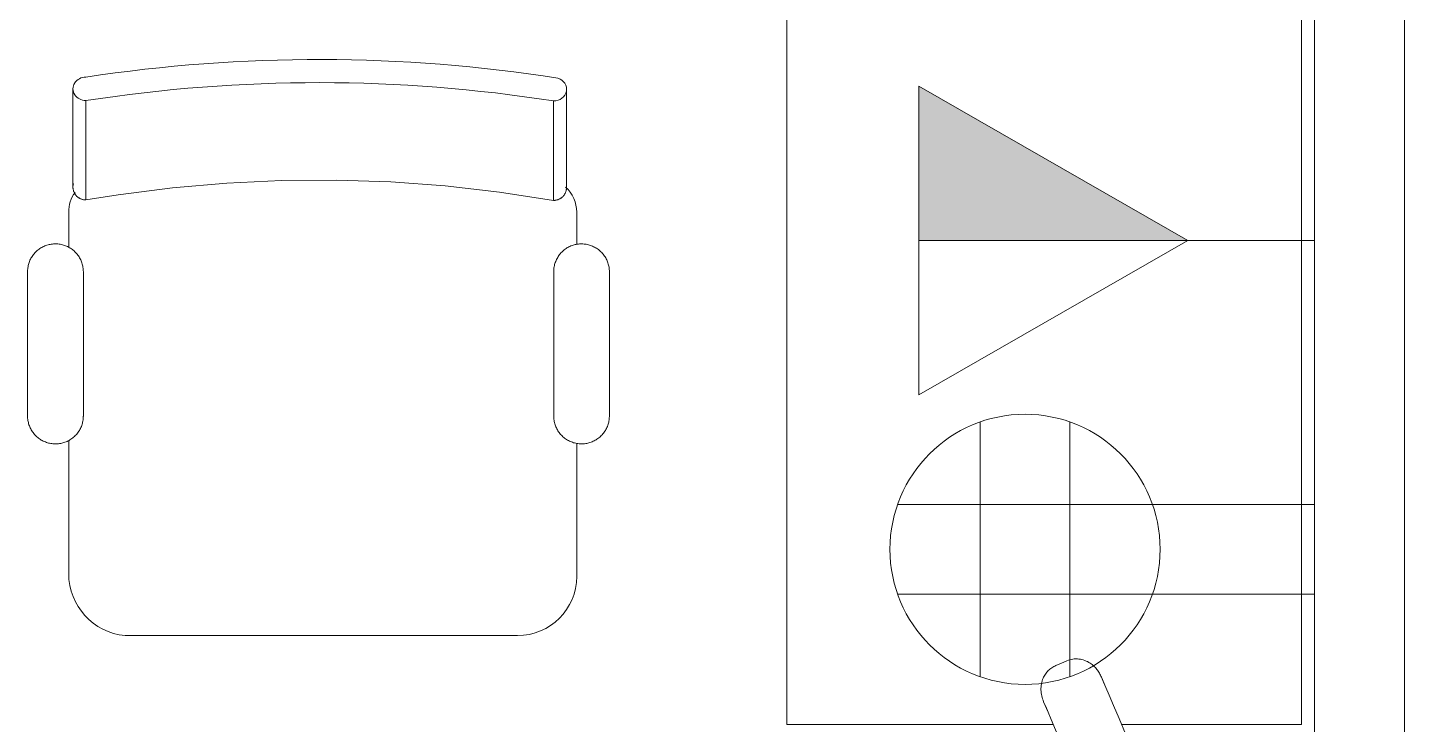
# Model space of a CAD drawing. Header units: inches. Extents: x 1 to 4637, y -664 to 702.
# Drawn here: x 1577.2 to 1630.8, y -344 to -316.9 of the extents above; entities that cross this region are included whole.
import ezdxf

# ---------------------------------------------------------------- set-up
doc = ezdxf.new("R2010")
doc.units = ezdxf.units.IN
doc.header["$MEASUREMENT"] = 0
for name, color, linetype, lineweight in [('A-ANNO-NOTE', 131, 'Continuous', 20), ('I-FURN', 30, 'Continuous', 9), ('I-WALL', 2, 'Continuous', 9)]:
    doc.layers.add(name, color=color, linetype=linetype, lineweight=lineweight)

# ---------------------------------------------------------------- blocks, each defined once
blk = doc.blocks.new('Desk - Group 1 - No Side Chairs-V14-New Construction - Tel_Data_Elec Plan')
at = {"layer": 'I-FURN'}
for p, q in [((6.996, 0), (0, 0)), ((0, 0), (0, -36)), ((20, 0), (9.648, 0)), ((10.024, -0.885), (9.852, -0.481)), ((20, -36), (20, 0)), ((7.605, -1.435), (7.777, -1.839)), ((9.116, -2.476), (9.334, -2.384)), ((9.334, -2.384), (9.551, -2.291)), ((45.717, -3.454), (30.467, -3.454)), ((28.169, -5.752), (28.169, -10.929)), ((47.912, -11.043), (47.912, -5.862)), ((26.9, -11.99), (26.9, -17.598)), ((29.064, -17.598), (29.064, -11.99)), ((47.343, -11.99), (47.343, -17.598)), ((49.512, -17.598), (49.512, -11.99)), ((28.169, -18.658), (28.169, -19.914)), ((47.912, -19.914), (47.912, -18.542)), ((29.07, -20.373), (29.07, -24.236)), ((47.241, -24.251), (47.241, -20.39))]:
    blk.add_line(p, q, dxfattribs=at)
at = {"layer": 'I-FURN', "flags": 128}
for points in [[(10.024, -0.885), (9.943, -0.694), (9.852, -0.481), (9.728, -0.189), (9.557, 0.215), (9.341, 0.724), (9.089, 1.317)], [(6.842, 0.363), (7.094, -0.23), (7.31, -0.739), (7.481, -1.142), (7.605, -1.435), (7.696, -1.648), (7.777, -1.839)], [(29.064, -11.99), (29.063, -11.947), (29.061, -11.904), (29.056, -11.861), (29.05, -11.818), (29.043, -11.775), (29.033, -11.733), (29.022, -11.691), (29.009, -11.65), (28.995, -11.609), (28.979, -11.569), (28.961, -11.529), (28.942, -11.49), (28.921, -11.452), (28.899, -11.415), (28.875, -11.379), (28.85, -11.344), (28.823, -11.31), (28.796, -11.277), (28.766, -11.245), (28.736, -11.214), (28.704, -11.184), (28.671, -11.156), (28.638, -11.129), (28.603, -11.104), (28.567, -11.08), (28.53, -11.057), (28.492, -11.036), (28.453, -11.016), (28.414, -10.998), (28.374, -10.982), (28.333, -10.967), (28.292, -10.953), (28.251, -10.942), (28.208, -10.932), (28.166, -10.924), (28.123, -10.917), (28.08, -10.912), (28.037, -10.909), (27.994, -10.908), (27.95, -10.908), (27.907, -10.911), (27.864, -10.914), (27.821, -10.92), (27.778, -10.927), (27.736, -10.936), (27.694, -10.947), (27.653, -10.959), (27.612, -10.973), (27.571, -10.989), (27.532, -11.006), (27.493, -11.025), (27.454, -11.045), (27.417, -11.067), (27.381, -11.09), (27.345, -11.115), (27.311, -11.141), (27.277, -11.169), (27.245, -11.198), (27.214, -11.228), (27.184, -11.259), (27.155, -11.292), (27.128, -11.325), (27.102, -11.36), (27.078, -11.396), (27.055, -11.432), (27.033, -11.47), (27.013, -11.508), (26.995, -11.547), (26.978, -11.587), (26.962, -11.628), (26.949, -11.669), (26.937, -11.71), (26.926, -11.752), (26.918, -11.795), (26.911, -11.837), (26.905, -11.88), (26.902, -11.923), (26.9, -11.967), (26.9, -11.99)], [(49.512, -11.99), (49.511, -11.947), (49.508, -11.903), (49.504, -11.86), (49.498, -11.817), (49.49, -11.775), (49.481, -11.732), (49.469, -11.69), (49.457, -11.649), (49.442, -11.608), (49.426, -11.568), (49.408, -11.528), (49.389, -11.489), (49.368, -11.451), (49.346, -11.414), (49.322, -11.378), (49.297, -11.343), (49.27, -11.308), (49.243, -11.275), (49.213, -11.243), (49.183, -11.212), (49.151, -11.183), (49.118, -11.155), (49.084, -11.128), (49.049, -11.102), (49.013, -11.078), (48.976, -11.055), (48.938, -11.034), (48.9, -11.014), (48.86, -10.996), (48.82, -10.98), (48.78, -10.965), (48.738, -10.952), (48.697, -10.94), (48.654, -10.93), (48.612, -10.922), (48.569, -10.915), (48.526, -10.91), (48.483, -10.907), (48.439, -10.906), (48.396, -10.906), (48.353, -10.909), (48.309, -10.912), (48.266, -10.918), (48.224, -10.925), (48.181, -10.934), (48.139, -10.945), (48.098, -10.957), (48.057, -10.971), (48.016, -10.987), (47.976, -11.004), (47.937, -11.023), (47.899, -11.044), (47.862, -11.065), (47.825, -11.089), (47.79, -11.114), (47.755, -11.14), (47.722, -11.167), (47.689, -11.196), (47.658, -11.226), (47.628, -11.258), (47.599, -11.29), (47.572, -11.324), (47.546, -11.359), (47.522, -11.395), (47.499, -11.431), (47.477, -11.469), (47.457, -11.507), (47.438, -11.546), (47.421, -11.586), (47.406, -11.627), (47.392, -11.668), (47.38, -11.71), (47.37, -11.752), (47.361, -11.794), (47.354, -11.837), (47.349, -11.88), (47.346, -11.923), (47.344, -11.967), (47.343, -11.99)], [(26.9, -17.598), (26.901, -17.642), (26.903, -17.685), (26.908, -17.728), (26.914, -17.771), (26.921, -17.813), (26.931, -17.856), (26.942, -17.897), (26.955, -17.939), (26.969, -17.98), (26.985, -18.02), (27.003, -18.059), (27.022, -18.098), (27.043, -18.136), (27.065, -18.173), (27.089, -18.209), (27.114, -18.245), (27.141, -18.279), (27.168, -18.312), (27.198, -18.344), (27.228, -18.375), (27.26, -18.404), (27.293, -18.432), (27.326, -18.459), (27.361, -18.485), (27.397, -18.509), (27.434, -18.532), (27.472, -18.553), (27.511, -18.572), (27.55, -18.59), (27.59, -18.607), (27.631, -18.622), (27.672, -18.635), (27.713, -18.647), (27.756, -18.657), (27.798, -18.665), (27.841, -18.671), (27.884, -18.676), (27.927, -18.679), (27.97, -18.68), (28.014, -18.68), (28.057, -18.678), (28.1, -18.674), (28.143, -18.668), (28.186, -18.661), (28.228, -18.652), (28.27, -18.642), (28.311, -18.629), (28.352, -18.615), (28.393, -18.6), (28.432, -18.582), (28.471, -18.564), (28.509, -18.543), (28.547, -18.521), (28.583, -18.498), (28.619, -18.473), (28.653, -18.447), (28.687, -18.42), (28.719, -18.391), (28.75, -18.361), (28.78, -18.329), (28.809, -18.297), (28.836, -18.263), (28.862, -18.229), (28.886, -18.193), (28.909, -18.156), (28.931, -18.119), (28.951, -18.08), (28.969, -18.041), (28.986, -18.001), (29.002, -17.961), (29.015, -17.92), (29.027, -17.878), (29.038, -17.836), (29.046, -17.794), (29.053, -17.751), (29.059, -17.708), (29.062, -17.665), (29.064, -17.622), (29.064, -17.598)], [(47.343, -17.598), (47.344, -17.642), (47.347, -17.685), (47.351, -17.728), (47.357, -17.771), (47.365, -17.814), (47.375, -17.856), (47.386, -17.898), (47.398, -17.939), (47.413, -17.98), (47.429, -18.021), (47.447, -18.06), (47.466, -18.099), (47.487, -18.137), (47.509, -18.174), (47.533, -18.211), (47.558, -18.246), (47.585, -18.28), (47.613, -18.313), (47.642, -18.345), (47.672, -18.376), (47.704, -18.406), (47.737, -18.434), (47.771, -18.461), (47.806, -18.486), (47.842, -18.511), (47.879, -18.533), (47.917, -18.554), (47.955, -18.574), (47.995, -18.592), (48.035, -18.609), (48.075, -18.624), (48.117, -18.637), (48.158, -18.649), (48.201, -18.658), (48.243, -18.667), (48.286, -18.673), (48.329, -18.678), (48.372, -18.681), (48.416, -18.682), (48.459, -18.682), (48.502, -18.68), (48.546, -18.676), (48.589, -18.67), (48.631, -18.663), (48.674, -18.654), (48.716, -18.643), (48.757, -18.631), (48.798, -18.617), (48.839, -18.601), (48.879, -18.584), (48.918, -18.565), (48.956, -18.545), (48.993, -18.523), (49.03, -18.5), (49.066, -18.475), (49.1, -18.449), (49.134, -18.421), (49.166, -18.392), (49.197, -18.362), (49.227, -18.331), (49.256, -18.298), (49.283, -18.264), (49.309, -18.23), (49.333, -18.194), (49.356, -18.157), (49.378, -18.12), (49.398, -18.081), (49.417, -18.042), (49.434, -18.002), (49.449, -17.962), (49.463, -17.92), (49.475, -17.879), (49.485, -17.837), (49.494, -17.794), (49.501, -17.751), (49.506, -17.708), (49.51, -17.665), (49.511, -17.622), (49.512, -17.598)], [(28.563, -20.879), (28.563, -20.859), (28.564, -20.838), (28.566, -20.818), (28.569, -20.798), (28.573, -20.778), (28.577, -20.758), (28.582, -20.739), (28.588, -20.719), (28.595, -20.7), (28.603, -20.681), (28.611, -20.663), (28.62, -20.645), (28.63, -20.627), (28.64, -20.609), (28.651, -20.592), (28.663, -20.576), (28.675, -20.56), (28.689, -20.544), (28.702, -20.529), (28.717, -20.515), (28.731, -20.501), (28.747, -20.488), (28.763, -20.475), (28.779, -20.463), (28.796, -20.452), (28.813, -20.441), (28.831, -20.431), (28.849, -20.422), (28.867, -20.414), (28.886, -20.406), (28.905, -20.399), (28.925, -20.393), (28.944, -20.387), (28.964, -20.383), (28.984, -20.379), (29.004, -20.376), (29.024, -20.373), (29.044, -20.372), (29.065, -20.371), (29.07, -20.371)], [(29.07, -20.371), (31.169, -20.695), (33.279, -20.934), (35.397, -21.089), (37.519, -21.159), (39.643, -21.144), (41.764, -21.044), (43.879, -20.859), (45.986, -20.59), (47.241, -20.389)], [(47.241, -20.389), (47.261, -20.389), (47.281, -20.39), (47.301, -20.392), (47.321, -20.395), (47.341, -20.399), (47.361, -20.403), (47.381, -20.408), (47.4, -20.414), (47.419, -20.421), (47.438, -20.429), (47.457, -20.437), (47.475, -20.446), (47.493, -20.456), (47.51, -20.466), (47.527, -20.477), (47.543, -20.489), (47.559, -20.501), (47.575, -20.514), (47.59, -20.528), (47.604, -20.542), (47.618, -20.557), (47.631, -20.573), (47.644, -20.589), (47.656, -20.605), (47.667, -20.622), (47.678, -20.639), (47.688, -20.657), (47.697, -20.675), (47.706, -20.693), (47.713, -20.712), (47.72, -20.731), (47.726, -20.75), (47.732, -20.77), (47.737, -20.79), (47.74, -20.81), (47.743, -20.83), (47.746, -20.85), (47.747, -20.87), (47.748, -20.89), (47.748, -20.896)], [(28.563, -21.081), (28.563, -20.955), (28.563, -20.889), (28.563, -20.879)], [(28.563, -20.879), (28.563, -20.909), (28.563, -21), (28.563, -21.152), (28.563, -21.363), (28.563, -21.635), (28.563, -21.966), (28.563, -22.356), (28.563, -22.804), (28.563, -23.31), (28.563, -23.873), (28.563, -24.492), (28.563, -24.692)], [(47.748, -24.708), (47.748, -24.072), (47.748, -23.493), (47.748, -22.969), (47.748, -22.504), (47.748, -22.096), (47.748, -21.747), (47.748, -21.457), (47.748, -21.227), (47.748, -21.057), (47.748, -20.948), (47.748, -20.899), (47.748, -20.896)], [(47.748, -20.896), (47.748, -20.926), (47.748, -21.017), (47.748, -21.098)]]:
    blk.add_lwpolyline(points, dxfattribs=at)
at = {"layer": 'I-FURN'}
for centre, radius, start, end in [((30.467, -5.752), 2.298, 90, 180), ((45.493, -5.862), 2.419, 0, 84.6807), ((29.488, -19.914), 1.319, 180, 227.8127), ((46.594, -19.914), 1.319, 324.2773, 0)]:
    blk.add_arc(centre, radius, start, end, dxfattribs=at)
for centre, major_axis, ratio, start_param, end_param in [((29.07, -21.081), (0.507, 0), 0.99468, 3.097536, 3.287158), ((47.241, -21.098), (0.507, 0), 0.99468, 0, 0.261799), ((29.07, -24.692), (-0.507, 0), 0.899459, 4.712389, 7.511412), ((38.205, 22.806), (53.092, 0), 0.899459, 4.539475, 4.883411), ((47.241, -24.708), (0.507, 0), 0.899459, 4.712389, 7.853982), ((38.205, 22.806), (54.092, 0), 0.899459, 4.539505, 4.880219)]:
    blk.add_ellipse(centre, major_axis=major_axis, ratio=ratio, start_param=start_param, end_param=end_param, dxfattribs=at)
for points, knots in [([(9.551, -2.291), (9.607, -2.267), (9.71, -2.211), (9.847, -2.098), (9.96, -1.961), (10.055, -1.787), (10.119, -1.579), (10.136, -1.342), (10.104, -1.106), (10.055, -0.957), (10.024, -0.885)], [-1, -1, -1, -1, -0.892857, -0.785714, -0.678571, -0.571429, -0.428571, -0.285714, -0.142857, 0, 0, 0, 0]), ([(7.777, -1.839), (7.799, -1.893), (7.839, -1.972), (7.902, -2.071), (7.954, -2.143), (8.012, -2.211), (8.095, -2.294), (8.227, -2.398), (8.421, -2.497), (8.653, -2.553), (8.892, -2.549), (9.042, -2.507), (9.116, -2.476)], [-1, -1, -1, -1, -0.892857, -0.839286, -0.785714, -0.732143, -0.678571, -0.571429, -0.428571, -0.285714, -0.142857, 0, 0, 0, 0])]:
    blk.add_open_spline(points, degree=3, knots=knots, dxfattribs=at)

msp = doc.modelspace()

# ---------------------------------------------------------------- hatches: boundary and pattern name
at = {"layer": 'A-ANNO-NOTE', "lineweight": 9}
msp.add_hatch(color=256, dxfattribs=at).paths.add_polyline_path([(1622.332, -325.14), (1611.873, -319.14), (1611.873, -325.14)], flags=0)

# ---------------------------------------------------------------- linework, layer by layer
at = {"layer": 'A-ANNO-NOTE'}
for p, q in [((1611.873, -319.14), (1611.873, -325.14)), ((1622.332, -325.14), (1611.873, -319.14)), ((1611.873, -319.14), (1611.873, -331.14)), ((1622.332, -325.14), (1611.873, -319.14)), ((1611.873, -325.14), (1622.332, -325.14)), ((1627.251, -325.14), (1611.873, -325.14)), ((1622.332, -325.14), (1611.873, -331.14)), ((1614.263, -332.191), (1614.263, -342.096)), ((1617.747, -332.191), (1617.747, -342.096)), ((1627.251, -335.401), (1611.052, -335.401)), ((1627.251, -338.885), (1611.052, -338.885))]:
    msp.add_line(p, q, dxfattribs=at)
msp.add_circle((1616.005, -337.143), 5.25, dxfattribs=at)
at = {"layer": 'I-WALL', "color": 250, "lineweight": 20}
for p, q in [((1630.751, -431.353), (1630.751, -275.39)), ((1627.251, -278.89), (1627.251, -427.228))]:
    msp.add_line(p, q, dxfattribs=at)

# ---------------------------------------------------------------- block references
at = {"layer": 'I-FURN', "rotation": 180}
msp.add_blockref('Desk - Group 1 - No Side Chairs-V14-New Construction - Tel_Data_Elec Plan', (1626.751, -343.951), dxfattribs=at)

doc.saveas('drawing.dxf')
